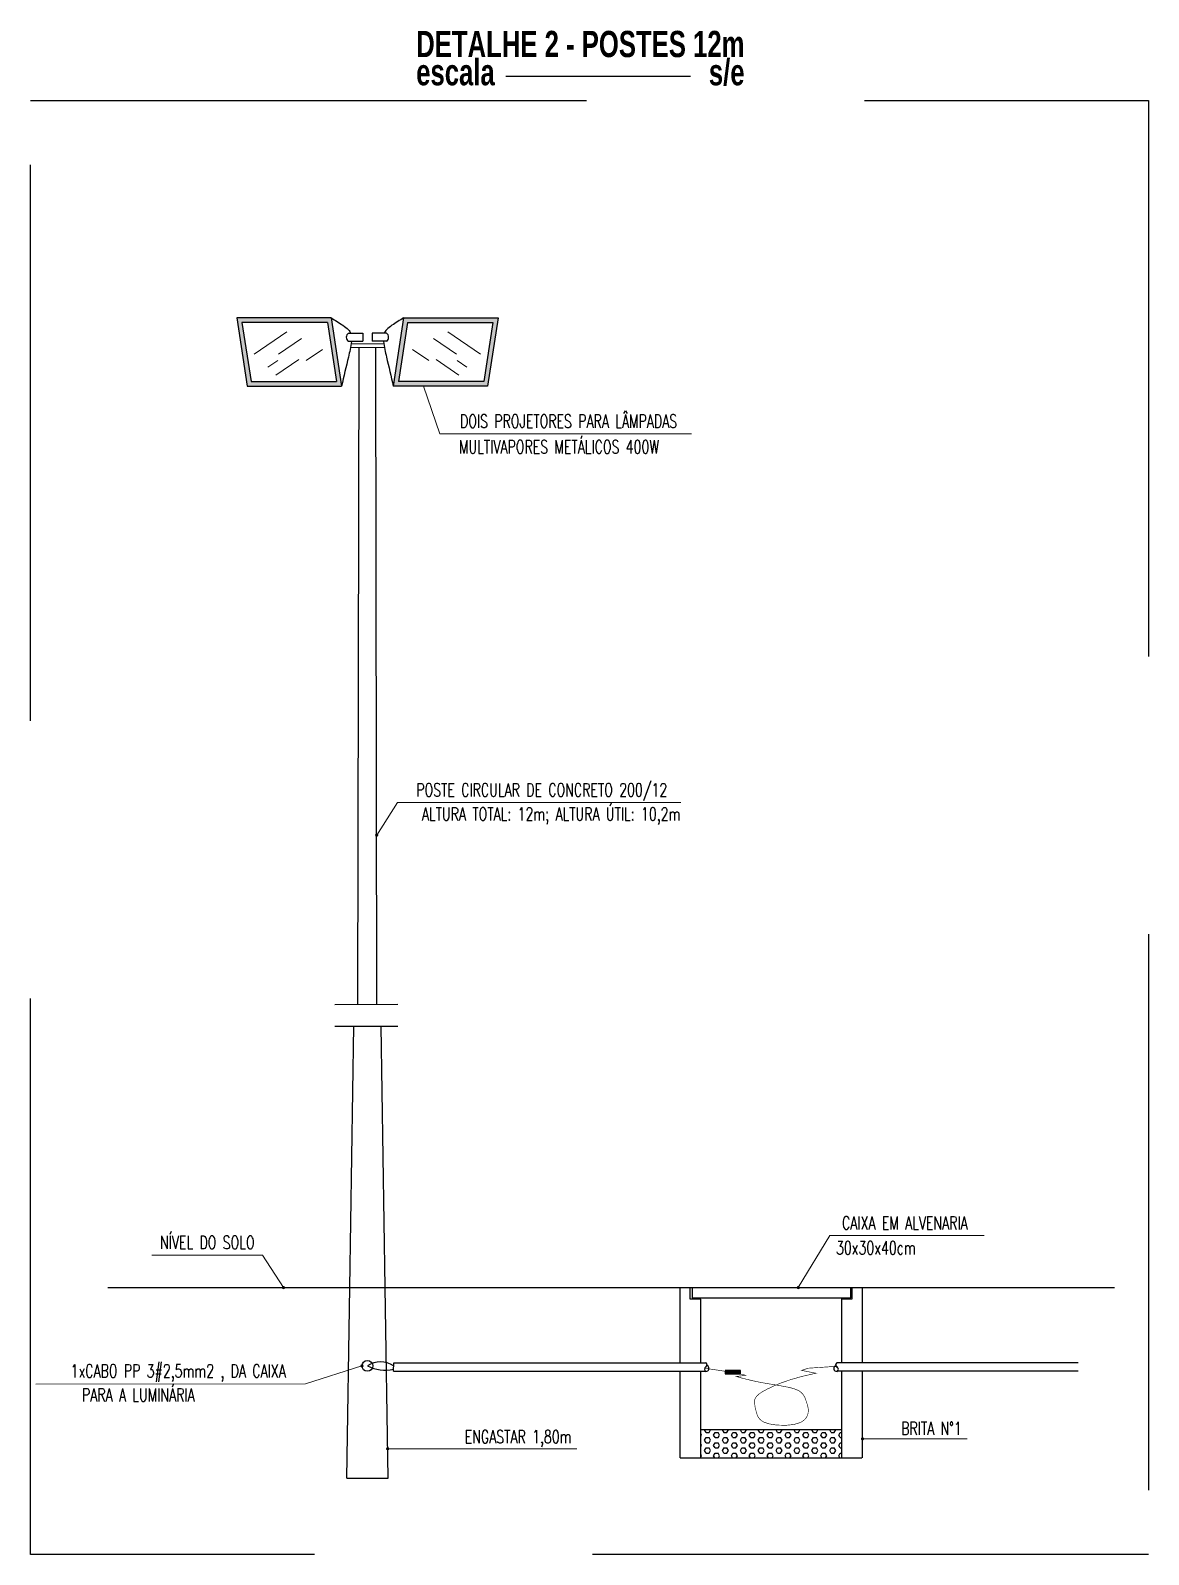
# Model space of a CAD drawing. Header units: millimetres. Extents: x 206 to 837, y 40 to 323.
# Drawn here: x 205.5 to 218.27, y 39.74 to 57.15 of the extents above; entities that cross this region are included whole.
import ezdxf
from ezdxf.enums import TextEntityAlignment as Align

# ---------------------------------------------------------------- set-up
doc = ezdxf.new("R2010")
doc.units = ezdxf.units.MM
doc.linetypes.add('HIDDEN', pattern=[9.525, 6.35, -3.175])
for name, color, linetype, lineweight in [('I-FIAÇÃO', 2, 'Continuous', 25), ('I-LIN_CHAMADA', 9, 'Continuous', 9), ('I-LUMINÁRIA_EXT', 4, 'Continuous', 25), ('I-POSTES', 4, 'Continuous', 25), ('I-TEXTOS', 2, 'Continuous', 25)]:
    doc.layers.add(name, color=color, linetype=linetype, lineweight=lineweight)
doc.styles.add('ROMANS', font='ROMANS.SHX', dxfattribs={"height": 0.25})
doc.styles.add('SANSSERIFBOLD', font='sasb____.pfb')

msp = doc.modelspace()

# ---------------------------------------------------------------- hatches: boundary and pattern name
h = msp.add_hatch()
h.set_pattern_fill('HEX', color=8, scale=0.272222, style=0)
h.set_pattern_definition([(0, (25.58873, 31.11316), (0, 0.05893784), [0.034027778, -0.068055556]), (120, (25.58873, 31.11316), (-0.051041667, -0.02946892), [0.034027778, -0.068055556]), (60, (25.62276, 31.11316), (-0.051041667, 0.02946892), [0.034027778, -0.068055556])])
h.paths.add_polyline_path([(214.769, 40.845), (214.769, 41.162), (213.398, 41.162), (213.392, 41.114), (213.364, 40.925), (213.351, 40.845)])
h.paths.add_polyline_path([(213.157, 40.845), (213.351, 40.845), (213.364, 40.925), (213.392, 41.114), (213.398, 41.162), (213.157, 41.162)])
at = {"layer": 'I-FIAÇÃO'}
h = msp.add_hatch(dxfattribs=at)
h.set_pattern_fill('DOTS', color=2, scale=0.022764, style=0)
h.set_pattern_definition([(0, (-79050.2083802, -2098190.2475288), (0.0007113821138211, 0.0014227642276423), [0, -0.0014227642276423])])
h.paths.add_polyline_path([(213.609, 41.801), (213.609, 41.841), (213.434, 41.841), (213.434, 41.801)])
at = {"layer": 'I-LIN_CHAMADA'}
for points in [[(209.475, 47.957, -1), (209.437, 47.957, -1)], [(208.373, 42.788, 1), (208.411, 42.788, 1)], [(214.289, 42.788, -1), (214.251, 42.788, -1)], [(209.269, 41.894, 1), (209.307, 41.894, 1)], [(209.269, 41.894, 1), (209.307, 41.894, 1)]]:
    msp.add_hatch(color=256, dxfattribs=at).paths.add_polyline_path(points)
h = msp.add_hatch(color=256, dxfattribs=at)
edge = h.paths.add_edge_path()
edge.add_arc((209.581, 40.947), 0.0191, 0, 360)
h = msp.add_hatch(color=256, dxfattribs=at)
edge = h.paths.add_edge_path()
edge.add_arc((209.581, 40.947), 0.0191, 0, 360)
h = msp.add_hatch(color=256, dxfattribs=at)
edge = h.paths.add_edge_path()
edge.add_arc((215.004, 41.06), 0.0191, 0, 360)
at = {"layer": 'I-LUMINÁRIA_EXT'}
h = msp.add_hatch(color=256, dxfattribs=at)
h.paths.add_polyline_path([(209.055, 53.086), (208.937, 53.865), (207.859, 53.865), (207.978, 53.086)])
h.paths.add_polyline_path([(208.021, 53.137), (207.918, 53.814), (208.893, 53.814), (208.996, 53.137)], flags=16)
h = msp.add_hatch(color=256, dxfattribs=at)
h.paths.add_polyline_path([(209.646, 53.086), (209.764, 53.865), (210.842, 53.865), (210.723, 53.086)])
h.paths.add_polyline_path([(210.68, 53.137), (210.783, 53.814), (209.808, 53.814), (209.705, 53.137)], flags=16)

# ---------------------------------------------------------------- linework, layer by layer
for p, q in [((208.979, 46.023), (209.697, 46.024)), ((208.979, 45.775), (209.697, 45.775)), ((206.385, 42.788), (217.88, 42.788)), ((214.769, 41.162), (213.157, 41.162))]:
    msp.add_line(p, q)
at = {"linetype": 'Continuous'}
for p, q in [((212.923, 41.929), (212.923, 42.788)), ((212.923, 42.788), (213.037, 42.788)), ((213.037, 42.657), (213.037, 42.788)), ((213.157, 42.657), (213.037, 42.657)), ((213.057, 42.788), (213.057, 42.672)), ((213.057, 42.788), (214.87, 42.788)), ((213.057, 42.672), (214.87, 42.672)), ((213.157, 41.929), (213.157, 42.657)), ((214.76, 42.658), (214.886, 42.658)), ((214.769, 41.929), (214.769, 42.657)), ((214.87, 42.672), (214.87, 42.788)), ((214.886, 42.658), (214.886, 42.788)), ((214.886, 42.788), (214.996, 42.788)), ((215.004, 41.929), (215.004, 42.788)), ((209.649, 41.832), (209.65, 41.929)), ((209.649, 41.832), (209.65, 41.929)), ((209.649, 41.832), (213.216, 41.832)), ((209.65, 41.929), (213.216, 41.929)), ((212.923, 40.845), (212.923, 41.832)), ((213.157, 40.845), (213.157, 41.832)), ((217.465, 41.929), (214.71, 41.929)), ((217.465, 41.832), (214.71, 41.832)), ((214.769, 40.845), (214.769, 41.832)), ((215.004, 40.845), (215.004, 41.832)), ((212.923, 40.845), (214.996, 40.845))]:
    msp.add_line(p, q, dxfattribs=at)
at = {"linetype": 'HIDDEN'}
msp.add_lwpolyline([(205.503, 56.349), (218.27, 56.349), (218.27, 39.739), (205.503, 39.739)], close=True, dxfattribs=at)
at = {"color": 4, "linetype": 'Continuous'}
msp.add_circle((209.35, 41.894), 0.0622, dxfattribs=at)
msp.add_circle((209.35, 41.894), 0.0622, dxfattribs=at)
at = {"linetype": 'Continuous'}
for centre, radius, start, end in [((213.228, 41.856), 0.0289, 118.9135, 241.0865), ((213.208, 41.913), 0.0181, 46.5934, 81.9767), ((213.215, 41.866), 0.0357, 267.2994, 66.4422), ((213.201, 41.906), 0.0283, 297.1877, 45.7796), ((214.711, 41.866), 0.0357, 113.5578, 272.7006), ((214.725, 41.906), 0.0283, 134.2204, 242.8123), ((214.718, 41.913), 0.0181, 98.0233, 133.4066), ((214.699, 41.856), 0.0289, 298.9135, 61.0865)]:
    msp.add_arc(centre, radius, start, end, dxfattribs=at)
at = {"layer": 'I-FIAÇÃO', "color": 2, "const_width": 0.00683}
for points in [[(213.444, 41.83), (213.391, 41.839), (213.24, 41.861), (213.201, 41.866)], [(213.434, 41.832), (213.391, 41.839), (213.24, 41.861), (213.201, 41.866)], [(213.434, 41.832), (213.391, 41.839), (213.24, 41.861), (213.201, 41.866)], [(213.434, 41.832), (213.391, 41.839), (213.24, 41.861), (213.201, 41.866)], [(214.712, 41.885), (214.635, 41.884), (214.384, 41.867), (214.309, 41.842), (214.471, 41.81), (214.312, 41.773), (214.179, 41.735), (214.069, 41.697), (213.981, 41.66), (213.913, 41.627), (213.86, 41.598), (213.823, 41.573), (213.798, 41.55), (213.782, 41.53), (213.774, 41.511), (213.771, 41.494), (213.771, 41.478), (213.772, 41.463), (213.774, 41.448), (213.776, 41.433), (213.778, 41.419), (213.781, 41.405), (213.785, 41.391), (213.788, 41.377), (213.792, 41.363), (213.797, 41.348), (213.801, 41.334), (213.807, 41.32), (213.815, 41.306), (213.824, 41.293), (213.835, 41.281), (213.849, 41.269), (213.865, 41.258), (213.884, 41.249), (213.907, 41.241), (213.931, 41.233), (213.958, 41.228), (213.986, 41.223), (214.016, 41.219), (214.047, 41.217), (214.078, 41.216), (214.109, 41.215), (214.14, 41.216), (214.171, 41.219), (214.201, 41.222), (214.229, 41.227), (214.255, 41.234), (214.28, 41.242), (214.302, 41.251), (214.321, 41.263), (214.337, 41.275), (214.351, 41.289), (214.362, 41.304), (214.371, 41.32), (214.378, 41.336), (214.382, 41.352), (214.384, 41.369), (214.385, 41.385), (214.384, 41.401), (214.382, 41.417), (214.378, 41.433), (214.374, 41.449), (214.369, 41.465), (214.363, 41.482), (214.358, 41.498), (214.352, 41.514), (214.346, 41.531), (214.338, 41.547), (214.328, 41.563), (214.316, 41.578), (214.3, 41.593), (214.281, 41.607), (214.256, 41.619), (214.226, 41.631), (214.192, 41.641), (214.154, 41.65), (214.113, 41.658), (214.07, 41.666), (214.026, 41.674), (213.982, 41.681), (213.939, 41.688), (213.897, 41.695), (213.856, 41.702), (213.816, 41.71), (213.777, 41.718), (213.737, 41.727), (213.696, 41.737), (213.654, 41.747), (213.61, 41.759), (213.563, 41.772), (213.669, 41.786), (213.596, 41.805)]]:
    msp.add_lwpolyline(points, dxfattribs=at)
at = {"layer": 'I-FIAÇÃO', "color": 2}
msp.add_lwpolyline([(213.434, 41.801), (213.609, 41.801), (213.609, 41.841), (213.434, 41.841)], close=True, dxfattribs=at)
for centre, radius, start, end in [((209.5, 41.667), 0.272, 56.5986, 123.4014), ((209.5, 41.667), 0.272, 56.5986, 123.4014), ((209.551, 42.29), 0.444, 243.1585, 282.8116), ((209.551, 42.29), 0.444, 243.1585, 282.8116)]:
    msp.add_arc(centre, radius, start, end, dxfattribs=at)
at = {"layer": 'I-LIN_CHAMADA'}
for p, q in [((208.057, 53.452), (208.431, 53.705)), ((208.335, 53.452), (208.597, 53.629)), ((210.366, 53.452), (210.104, 53.629)), ((210.643, 53.452), (210.27, 53.705)), ((208.649, 53.379), (208.836, 53.506)), ((209.157, 53.527), (209.35, 53.527)), ((209.164, 53.569), (209.35, 53.569)), ((209.537, 53.569), (209.35, 53.569)), ((209.544, 53.527), (209.35, 53.527)), ((210.052, 53.379), (209.865, 53.506)), ((208.214, 53.304), (208.326, 53.38)), ((208.305, 53.212), (208.566, 53.39)), ((210.396, 53.212), (210.135, 53.39)), ((210.487, 53.304), (210.375, 53.38)), ((209.989, 53.086), (210.176, 52.541)), ((210.176, 52.541), (213.052, 52.541)), ((209.456, 47.957), (209.695, 48.329)), ((212.93, 48.329), (209.695, 48.329)), ((214.27, 42.788), (214.63, 43.383)), ((216.392, 43.383), (214.63, 43.383)), ((206.888, 43.16), (208.152, 43.16)), ((208.392, 42.788), (208.152, 43.16)), ((208.642, 41.688), (209.288, 41.894)), ((208.642, 41.688), (209.288, 41.894)), ((205.564, 41.685), (208.642, 41.688)), ((209.581, 40.947), (211.742, 40.947)), ((215.004, 41.06), (216.199, 41.06))]:
    msp.add_line(p, q, dxfattribs=at)
at = {"layer": 'I-LUMINÁRIA_EXT'}
for p, q in [((208.937, 53.865), (207.859, 53.865)), ((207.859, 53.865), (207.978, 53.086)), ((208.893, 53.814), (207.918, 53.814)), ((207.918, 53.814), (208.021, 53.137)), ((208.893, 53.814), (208.996, 53.137)), ((208.937, 53.865), (209.055, 53.086)), ((209.764, 53.865), (209.646, 53.086)), ((209.808, 53.814), (209.705, 53.137)), ((209.764, 53.865), (210.842, 53.865)), ((209.808, 53.814), (210.783, 53.814)), ((210.783, 53.814), (210.68, 53.137)), ((210.842, 53.865), (210.723, 53.086)), ((209.134, 53.689), (209.298, 53.689)), ((209.298, 53.689), (209.298, 53.6)), ((209.567, 53.689), (209.403, 53.689)), ((209.403, 53.689), (209.403, 53.6)), ((209.134, 53.6), (209.298, 53.6)), ((209.567, 53.6), (209.403, 53.6)), ((208.021, 53.137), (208.996, 53.137)), ((210.68, 53.137), (209.705, 53.137)), ((207.978, 53.086), (209.055, 53.086)), ((210.723, 53.086), (209.646, 53.086))]:
    msp.add_line(p, q, dxfattribs=at)
for centre, start, end in [((209.16, 53.645), 120.5718, 239.3267), ((209.541, 53.645), 300.6733, 59.4282)]:
    msp.add_arc(centre, 0.0517, start, end, dxfattribs=at)
for points, knots in [([(208.937, 53.865), (208.982, 53.837), (209.05, 53.796), (209.128, 53.74), (209.153, 53.704), (209.159, 53.689)], [0, 0, 0, 0, 0.2030557, 0.3068533, 0.3686757, 0.3686757, 0.3686757, 0.3686757]), ([(209.764, 53.865), (209.719, 53.837), (209.651, 53.796), (209.573, 53.74), (209.548, 53.704), (209.542, 53.689)], [0, 0, 0, 0, 0.2030557, 0.3068533, 0.3686757, 0.3686757, 0.3686757, 0.3686757]), ([(209.167, 53.6), (209.167, 53.598), (209.161, 53.535), (209.121, 53.367), (209.081, 53.197), (209.055, 53.086)], [0.4835891, 0.4835891, 0.4835891, 0.4835891, 0.4912711, 0.7219255, 1.1596556, 1.1596556, 1.1596556, 1.1596556]), ([(209.534, 53.6), (209.534, 53.598), (209.54, 53.535), (209.58, 53.367), (209.62, 53.197), (209.646, 53.086)], [0.4835891, 0.4835891, 0.4835891, 0.4835891, 0.4912711, 0.7219255, 1.1596556, 1.1596556, 1.1596556, 1.1596556])]:
    msp.add_open_spline(points, degree=3, knots=knots, dxfattribs=at)
at = {"layer": 'I-POSTES', "ltscale": 10}
for p, q in [((209.242, 46.023), (209.255, 53.527)), ((209.459, 46.023), (209.446, 53.527)), ((209.148, 42.788), (209.195, 45.774)), ((209.553, 42.788), (209.506, 45.774)), ((209.114, 40.61), (209.148, 42.788)), ((209.587, 40.61), (209.553, 42.788)), ((209.114, 40.61), (209.587, 40.61))]:
    msp.add_line(p, q, dxfattribs=at)
at = {"layer": 'I-TEXTOS', "color": 4}
msp.add_line((210.932, 56.626), (213.04, 56.626), dxfattribs=at)

# ---------------------------------------------------------------- texts
at = {"layer": 'I-TEXTOS', "color": 4, "style": 'SANSSERIFBOLD', "width": 0.7}
for s, p in [('DETALHE 2 - POSTES 12m', (209.907, 56.844)), ('escala                              s/e', (209.907, 56.522))]:
    msp.add_text(s, height=0.3, dxfattribs=at).set_placement(p)
at = {"layer": 'I-TEXTOS', "color": 2, "style": 'ROMANS', "width": 0.7}
for s, p in [('DOIS PROJETORES PARA LÂMPADAS', (211.647, 52.61)), ('MULTIVAPORES METÁLICOS 400W', (211.537, 52.318, 399.928)), ('POSTE CIRCULAR DE CONCRETO 200/12', (211.341, 48.398)), ('ALTURA TOTAL: 12m; ALTURA ÚTIL: 10,2m', (211.448, 48.123)), ('CAIXA EM ALVENARIA', (215.487, 43.452)), ('NÍVEL DO SOLO', (207.522, 43.229)), ('30x30x40cm', (215.156, 43.167)), ('ENGASTAR 1,80m', (211.071, 41.01))]:
    msp.add_text(s, height=0.15, dxfattribs=at).set_placement(p, align=Align.CENTER)
for s, p in [('1xCABO PP 3#2,5mm2 , DA CAIXA', (208.418, 41.836)), ('PARA A LUMINÁRIA', (207.377, 41.562))]:
    msp.add_text(s, height=0.15, dxfattribs=at).set_placement(p, align=Align.MIDDLE_RIGHT)
msp.add_text('BRITA N%%D1', height=0.15, dxfattribs=at).set_placement((215.445, 41.105))

doc.saveas('drawing.dxf')
